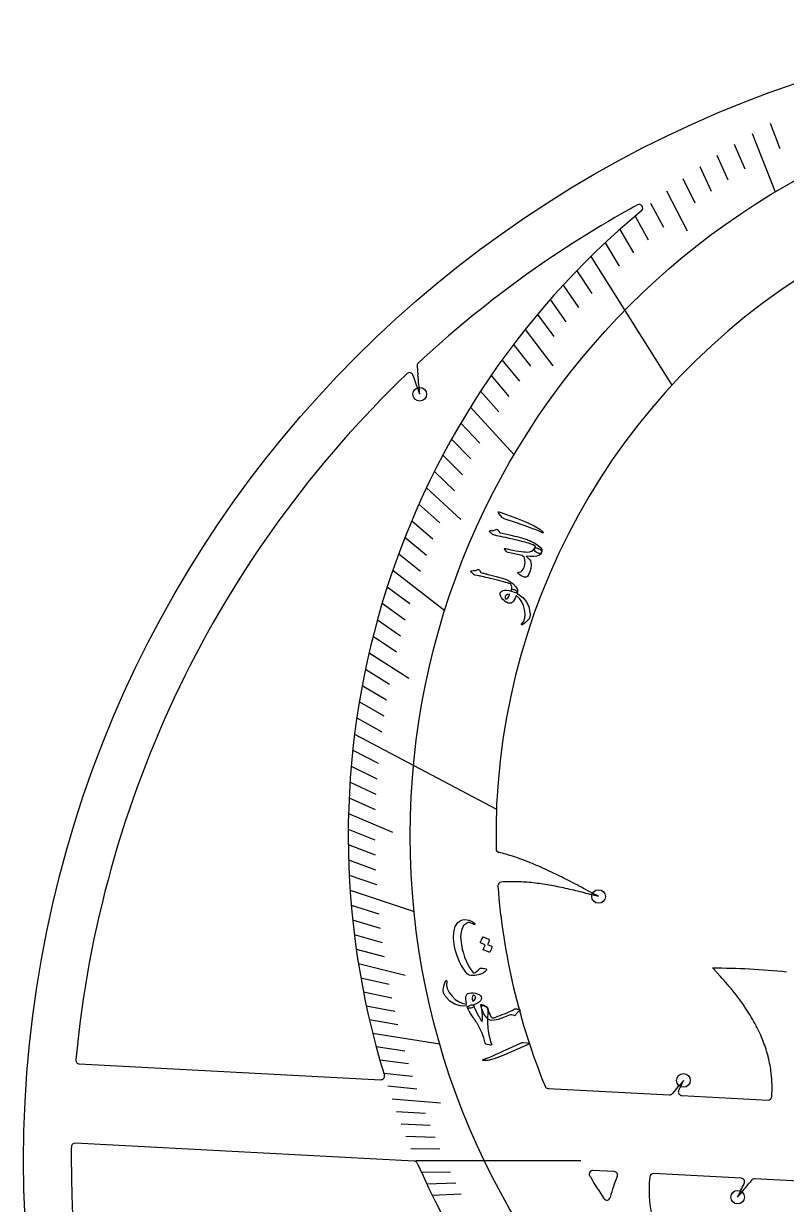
# Model space of a CAD drawing. Header units: millimetres. Extents: x -79 to 79, y -79 to 79.
# Drawn here: x -79.2 to -26, y -3.1 to 79.2 of the extents above; entities that cross this region are included whole.
import ezdxf

# ---------------------------------------------------------------- set-up
doc = ezdxf.new("R2010")
doc.units = ezdxf.units.MM
for name, color, linetype in [('CUT_INNER', 6, 'Continuous'), ('CUT_OUTER', 1, 'Continuous'), ('ENGRAVE', 7, 'Continuous'), ('ENGRAVE_FINE', 8, 'Continuous'), ('TEXT', 5, 'Continuous')]:
    doc.layers.add(name, color=color, linetype=linetype)

msp = doc.modelspace()

# ---------------------------------------------------------------- linework, layer by layer
at = {"layer": 'CUT_INNER'}
for points in [[(-51.775, 55.332), (-51.712, 54.735)], [(-51.975, 54.497), (-52.057, 54.721)], [(-45.9, 19.387), (-45.914, 19.386)], [(-30.624, 12.817), (-31.16, 13.385), (-31.164, 13.389)], [(-75.318, 6.72), (-54.302, 5.619)], [(-42.629, 5.007), (-34.165, 4.564)], [(-33.322, 4.519), (-27.304, 4.204)], [(-51.972, -0.049), (-75.608, 1.189)], [(-38.03, -0.78), (-39.507, -0.703)], [(-29.172, -1.244), (-35.292, -0.923)], [(-28.448, -1.385), (-28.554, -1.515)], [(-6.432, -2.436), (-28.241, -1.293)]]:
    msp.add_lwpolyline(points, dxfattribs=at)
for centre, radius, start, end in [((-0.001, 22.632), 56.567, 129.6951, 197.16069), ((-0.007, 0.011), 75.863, 119.17964, 132.9489), ((-10.332, 18.636), 54.569, 118.54728, 119.24891), ((-36.29, 66.351), 0.25, 309.55915, 118.65234), ((-0.001, 22.633), 46.271, 121.09656, 181.1579), ((-51.526, 55.358), 0.25, 133.06641, 186.01177), ((-0.003, 0.001), 75.874, 133.74347, 174.71201), ((-52.292, 54.635), 0.25, 20.07859, 133.76953), ((-190.177, 5.035), 146.787, 19.23021, 19.6923), ((-238.538, 35.973), 187.767, 5.31964, 5.73486), ((-46.013, 21.703), 0.25, 181.23047, 255.41712), ((-49.018, 9.247), 12.564, 71.59267, 76.45575), ((-50.888, 3.465), 18.641, 67.9263, 71.74949), ((-53.587, -3.199), 25.83, 65.08058, 67.93483), ((-58.914, -14.678), 38.484, 63.11923, 65.08816), ((-45.889, 19.137), 0.25, 95.85126, 184.39453), ((-0.011, 22.629), 46.261, 184.35299, 202.18378), ((-45.097, 8.494), 10.923, 88.42957, 94.21263), ((-45.171, 5.891), 13.526, 83.67787, 88.42226), ((-45.654, 1.528), 17.916, 80.02819, 83.67814), ((-47.04, -6.364), 25.929, 77.46511, 80.03184), ((-71.799, -40.11), 66.995, 61.97304, 63.12481), ((-51.046, -24.395), 44.399, 75.94995, 77.46901), ((-128.513, -146.737), 187.767, 61.56964, 61.98486), ((-75.921, -123.714), 146.787, 75.48021, 75.9423), ((-31.305, -38.476), 51.865, 84.15578, 89.84426), ((-46.149, -1.446), 21.082, 38.47963, 42.57209), ((-42.48, 1.468), 16.397, 33.57605, 38.48705), ((-39.705, 3.31), 13.066, 27.82345, 33.57814), ((-37.7, 4.369), 10.798, 21.28115, 27.81595), ((-36.392, 4.882), 9.394, 14.13919, 21.26108), ((-75.305, 6.97), 0.25, 174.55078, 267), ((-35.744, 5.05), 8.724, 6.72952, 14.10805), ((-54.289, 5.869), 0.25, 267, 17.05078), ((-35.794, 5.051), 8.773, 356.02916, 6.68496), ((-42.616, 5.257), 0.25, 202.32422, 267), ((93.015, -99.898), 164.48, 140.11744, 140.53174), ((53.019, -36.517), 95.943, 153.98163, 154.44079), ((-34.152, 4.813), 0.25, 267, 320.44309), ((-33.309, 4.769), 0.25, 154.3883, 267), ((-27.291, 4.454), 0.25, 267, 357.7356), ((-34.531, 0.317), 41.345, 179.1323, 179.79583), ((-75.621, 0.94), 0.25, 87, 179.12109), ((0, 0), 75.877, 179.64891, 265.13252), ((-51.985, -0.299), 0.25, 23.73307, 87), ((-0.002, 22.63), 56.565, 203.8016, 235.1965), ((-39.52, -0.952), 0.25, 87, 205.13619), ((-38.043, -1.03), 0.25, 336.687, 87), ((-38.711, -0.523), 1.165, 207.34542, 212.97695), ((-0.335, 22.427), 45.88, 210.93394, 213.13999), ((-31.108, -4.11), 7.338, 156.02361, 161.87163), ((-28.434, -1.972), 7.167, 173.404, 179.96941), ((-35.305, -1.173), 0.25, 87, 174.41376), ((-173.538, 117.8), 187.767, 320.13214, 320.54736), ((-148.775, 55.571), 132.758, 334.03053, 334.49065), ((-29.185, -1.494), 0.25, 334.3883, 87), ((-28.254, -1.543), 0.25, 87, 140.82427), ((-31.958, -4.008), 6.501, 160.39963, 167.28005), ((-26.917, -2.05), 8.685, 179.45798, 194.12498), ((-38.542, -2.518), 0.25, 213.22266, 346.38185)]:
    msp.add_arc(centre, radius, start, end, dxfattribs=at)
at = {"layer": 'CUT_OUTER'}
msp.add_circle((0, 0), 79.2, dxfattribs=at)
at = {"layer": 'ENGRAVE'}
for points in [[(-28.414, 71.546), (-26.799, 67.479)], [(-39.665, 62.964), (-34.018, 53.999)], [(-48.051, 52.482), (-45.008, 49.159)], [(-53.464, 41.114), (-49.832, 38.322)], [(-56.125, 29.697), (-46.236, 24.465)], [(-56.44, 18.827), (-51.975, 17.337)], [(-54.868, 8.867), (-50.185, 8.11)], [(-51.843, 0), (-40.36, 0)]]:
    msp.add_lwpolyline(points, dxfattribs=at)
for centre, radius in [((0, 22.632), 52.244), ((-51.58, 53.379), 0.475), ((-39.118, 18.384), 0.475), ((-33.199, 5.571), 0.475), ((-29.423, -2.564), 0.475)]:
    msp.add_circle(centre, radius, dxfattribs=at)
at = {"layer": 'ENGRAVE_FINE'}
for points in [[(-27.148, 72.26), (-26.49, 70.507)], [(-29.656, 70.803), (-28.931, 69.072)], [(-30.873, 70.032), (-30.116, 68.313)], [(-32.066, 69.234), (-31.276, 67.527)], [(-33.233, 68.409), (-32.41, 66.715)], [(-34.374, 67.558), (-32.948, 64.756)], [(-35.488, 66.684), (-34.601, 65.017)], [(-36.574, 65.786), (-35.656, 64.133)], [(-37.633, 64.866), (-36.683, 63.228)], [(-38.663, 63.925), (-37.682, 62.303)], [(-40.638, 61.983), (-39.595, 60.394)], [(-41.581, 60.985), (-40.508, 59.412)], [(-42.495, 59.971), (-41.392, 58.415)], [(-43.378, 58.94), (-42.246, 57.402)], [(-44.232, 57.894), (-42.296, 55.36)], [(-45.056, 56.835), (-43.867, 55.334)], [(-45.85, 55.764), (-44.632, 54.282)], [(-46.614, 54.68), (-45.367, 53.218)], [(-47.348, 53.586), (-46.073, 52.144)], [(-48.725, 51.37), (-47.396, 49.969)], [(-49.368, 50.249), (-48.013, 48.87)], [(-49.982, 49.123), (-48.601, 47.765)], [(-50.566, 47.989), (-49.159, 46.654)], [(-51.121, 46.851), (-48.731, 44.661)], [(-51.647, 45.709), (-50.19, 44.42)], [(-52.144, 44.563), (-50.662, 43.297)], [(-52.612, 43.415), (-51.106, 42.173)], [(-53.052, 42.265), (-51.523, 41.047)], [(-53.848, 39.963), (-52.273, 38.794)], [(-54.205, 38.812), (-52.608, 37.669)], [(-54.535, 37.663), (-52.916, 36.545)], [(-54.838, 36.515), (-53.199, 35.423)], [(-55.115, 35.369), (-52.344, 33.591)], [(-55.367, 34.226), (-53.687, 33.188)], [(-55.593, 33.087), (-53.894, 32.076)], [(-55.795, 31.953), (-54.076, 30.968)], [(-55.972, 30.822), (-54.234, 29.866)], [(-56.255, 28.578), (-54.482, 27.677)], [(-56.361, 27.465), (-54.571, 26.593)], [(-56.445, 26.358), (-54.639, 25.515)], [(-56.507, 25.259), (-54.685, 24.444)], [(-56.547, 24.166), (-53.479, 22.855)], [(-56.566, 23.081), (-54.714, 22.326)], [(-56.565, 22.005), (-54.698, 21.279)], [(-56.543, 20.937), (-54.663, 20.241)], [(-56.501, 19.877), (-54.608, 19.211)], [(-56.36, 17.785), (-54.443, 17.18)], [(-56.262, 16.754), (-54.333, 16.179)], [(-56.146, 15.732), (-54.206, 15.188)], [(-56.012, 14.72), (-54.062, 14.207)], [(-55.861, 13.718), (-52.589, 12.914)], [(-55.694, 12.726), (-53.726, 12.277)], [(-55.511, 11.745), (-53.534, 11.327)], [(-55.312, 10.775), (-53.327, 10.388)], [(-55.097, 9.815), (-53.106, 9.461)], [(-54.624, 7.929), (-52.62, 7.638)], [(-54.366, 7.003), (-52.357, 6.744)], [(-54.095, 6.087), (-52.081, 5.861)], [(-53.81, 5.183), (-51.792, 4.989)], [(-53.512, 4.291), (-50.136, 4.02)], [(-53.202, 3.409), (-51.178, 3.28)], [(-52.88, 2.54), (-50.854, 2.442)], [(-52.546, 1.682), (-50.518, 1.617)], [(-52.2, 0.835), (-50.172, 0.803)], [(-51.476, -0.824), (-49.448, -0.791)], [(-51.098, -1.635), (-49.071, -1.571)], [(-50.711, -2.436), (-48.685, -2.338)]]:
    msp.add_lwpolyline(points, dxfattribs=at)
at = {"layer": 'TEXT'}
for points in [[(-46.042, 45.041), (-46.103, 45.126), (-46.115, 45.176), (-46.077, 45.192), (-45.989, 45.172), (-44.841, 44.74), (-44.139, 44.471), (-43.596, 44.219), (-43.211, 43.987), (-42.984, 43.775), (-42.969, 43.75), (-42.964, 43.731), (-42.968, 43.719), (-42.981, 43.714), (-42.998, 43.713), (-43.018, 43.716), (-43.04, 43.722), (-43.066, 43.734), (-43.26, 43.829), (-43.469, 43.92), (-43.695, 44.009), (-43.938, 44.094), (-44, 44.117), (-44.171, 44.179), (-44.449, 44.278), (-44.835, 44.413), (-45.696, 44.705), (-45.74, 44.724), (-45.779, 44.745), (-45.812, 44.77), (-45.839, 44.797)], [(-46.688, 43.772), (-46.706, 43.791), (-46.716, 43.809), (-46.718, 43.828), (-46.714, 43.847), (-46.704, 43.862), (-46.69, 43.872), (-46.672, 43.879), (-46.649, 43.881), (-46.538, 43.881), (-46.433, 43.895), (-46.336, 43.921), (-46.246, 43.96), (-46.209, 43.97), (-46.176, 43.965), (-46.146, 43.946), (-46.119, 43.913), (-46.106, 43.893), (-46.094, 43.872), (-46.082, 43.852), (-46.069, 43.83), (-46.057, 43.809), (-46.045, 43.788), (-46.032, 43.768), (-46.02, 43.748), (-45.975, 43.73), (-45.842, 43.696), (-45.622, 43.645), (-45.315, 43.576), (-45.146, 43.538), (-44.987, 43.501), (-44.84, 43.466), (-44.703, 43.432), (-44.578, 43.399), (-44.463, 43.367), (-44.361, 43.336), (-44.269, 43.307), (-44.184, 43.277), (-44.1, 43.246), (-44.017, 43.212), (-43.934, 43.178), (-43.852, 43.141), (-43.77, 43.102), (-43.688, 43.062), (-43.607, 43.019), (-43.342, 42.858), (-43.165, 42.701), (-43.076, 42.549), (-43.075, 42.402), (-43.1, 42.341), (-43.14, 42.301), (-43.193, 42.282), (-43.26, 42.284), (-43.331, 42.302), (-43.398, 42.331), (-43.461, 42.371), (-43.519, 42.423), (-43.569, 42.48), (-43.597, 42.531), (-43.604, 42.577), (-43.59, 42.617), (-43.574, 42.645), (-43.56, 42.671), (-43.548, 42.694), (-43.537, 42.714), (-43.528, 42.731), (-43.522, 42.747), (-43.519, 42.76), (-43.518, 42.772), (-43.576, 42.823), (-43.675, 42.877), (-43.816, 42.934), (-43.997, 42.994), (-44.107, 43.026), (-44.233, 43.061), (-44.377, 43.099), (-44.537, 43.139), (-44.714, 43.182), (-44.908, 43.23), (-45.12, 43.28), (-45.349, 43.334), (-45.573, 43.385), (-45.77, 43.43), (-45.941, 43.468), (-46.084, 43.499), (-46.2, 43.523), (-46.289, 43.542), (-46.35, 43.554), (-46.384, 43.56), (-46.427, 43.572), (-46.47, 43.592), (-46.512, 43.619), (-46.555, 43.655), (-46.575, 43.675), (-46.594, 43.693), (-46.612, 43.71), (-46.629, 43.726), (-46.645, 43.739), (-46.66, 43.752), (-46.675, 43.763), (-46.688, 43.772)], [(-43.072, 42.395), (-43.118, 42.309), (-43.169, 42.239), (-43.226, 42.185), (-43.288, 42.148), (-43.448, 42.098), (-43.646, 42.072), (-43.883, 42.07), (-44.159, 42.092), (-44.032, 41.966), (-43.936, 41.856), (-43.872, 41.76), (-43.839, 41.679), (-43.819, 41.463), (-43.844, 41.236), (-43.912, 40.995), (-44.025, 40.742), (-44.072, 40.677), (-44.135, 40.637), (-44.212, 40.623), (-44.305, 40.636), (-44.406, 40.669), (-44.508, 40.722), (-44.611, 40.793), (-44.715, 40.882), (-44.729, 40.897), (-44.737, 40.912), (-44.74, 40.928), (-44.738, 40.945), (-44.73, 40.963), (-44.717, 40.976), (-44.7, 40.983), (-44.679, 40.984), (-44.547, 41.012), (-44.438, 41.089), (-44.352, 41.215), (-44.288, 41.392), (-44.241, 41.655), (-44.25, 41.868), (-44.315, 42.031), (-44.436, 42.143), (-45.413, 42.346), (-45.456, 42.357), (-45.493, 42.373), (-45.523, 42.392), (-45.546, 42.415), (-45.648, 42.553), (-45.661, 42.573), (-45.669, 42.589), (-45.673, 42.603), (-45.671, 42.613), (-45.658, 42.623), (-45.638, 42.628), (-45.608, 42.627), (-45.571, 42.619), (-45.322, 42.565), (-45.092, 42.519), (-44.88, 42.479), (-44.686, 42.447), (-44.51, 42.421), (-44.353, 42.401), (-44.215, 42.389), (-44.096, 42.382), (-43.932, 42.394), (-43.793, 42.438), (-43.678, 42.514), (-43.588, 42.621), (-43.56, 42.65), (-43.521, 42.666), (-43.47, 42.668), (-43.407, 42.656), (-43.376, 42.647), (-43.345, 42.636), (-43.314, 42.623), (-43.283, 42.61), (-43.253, 42.595), (-43.224, 42.577), (-43.195, 42.557), (-43.167, 42.535), (-43.118, 42.49), (-43.086, 42.452), (-43.07, 42.42), (-43.072, 42.395)], [(-47.815, 40.816), (-47.878, 40.878), (-47.929, 40.927), (-47.966, 40.962), (-47.991, 40.984), (-48.006, 40.999), (-48.015, 41.016), (-48.017, 41.032), (-48.014, 41.049), (-48.004, 41.066), (-47.99, 41.078), (-47.971, 41.084), (-47.947, 41.085), (-47.831, 41.087), (-47.723, 41.101), (-47.621, 41.126), (-47.526, 41.163), (-47.497, 41.172), (-47.47, 41.168), (-47.445, 41.149), (-47.422, 41.117), (-47.319, 40.954), (-47.252, 40.937), (-47.186, 40.919), (-47.121, 40.903), (-47.057, 40.886), (-46.994, 40.87), (-46.933, 40.855), (-46.873, 40.839), (-46.814, 40.825), (-46.267, 40.687), (-45.844, 40.568), (-45.545, 40.467), (-45.37, 40.386), (-45.077, 40.172), (-44.88, 39.965), (-44.777, 39.766), (-44.77, 39.574), (-44.771, 39.57), (-44.773, 39.565), (-44.775, 39.56), (-44.776, 39.556), (-44.813, 39.539), (-44.879, 39.544), (-44.976, 39.571), (-45.103, 39.621), (-45.149, 39.644), (-45.178, 39.669), (-45.191, 39.699), (-45.189, 39.733), (-45.168, 39.859), (-45.173, 39.973), (-45.205, 40.074), (-45.264, 40.164), (-45.363, 40.198), (-45.476, 40.233), (-45.604, 40.271), (-45.747, 40.311), (-45.903, 40.352), (-46.073, 40.396), (-46.256, 40.441), (-46.452, 40.488), (-46.645, 40.536), (-46.818, 40.578), (-46.972, 40.615), (-47.107, 40.646), (-47.222, 40.672), (-47.318, 40.695), (-47.393, 40.713), (-47.449, 40.727), (-47.733, 40.779), (-47.76, 40.788), (-47.782, 40.797), (-47.801, 40.806), (-47.815, 40.816)], [(-44.753, 39.463), (-44.409, 39.213), (-44.153, 38.916), (-43.983, 38.572), (-43.9, 38.182), (-43.895, 38.131), (-43.893, 38.081), (-43.892, 38.032), (-43.893, 37.984), (-43.896, 37.938), (-43.901, 37.894), (-43.909, 37.852), (-43.919, 37.812), (-43.966, 37.72), (-44.063, 37.61), (-44.208, 37.481), (-44.402, 37.332), (-44.427, 37.318), (-44.449, 37.311), (-44.468, 37.313), (-44.483, 37.324), (-44.493, 37.339), (-44.494, 37.355), (-44.487, 37.372), (-44.472, 37.39), (-44.337, 37.568), (-44.261, 37.792), (-44.243, 38.064), (-44.283, 38.384), (-44.36, 38.663), (-44.477, 38.915), (-44.634, 39.14), (-44.832, 39.337), (-44.841, 39.339), (-44.849, 39.339), (-44.855, 39.336), (-44.861, 39.332), (-44.928, 39.177), (-44.996, 39.05), (-45.065, 38.949), (-45.134, 38.874), (-45.216, 38.827), (-45.312, 38.813), (-45.421, 38.832), (-45.543, 38.885), (-45.559, 38.894), (-45.574, 38.903), (-45.59, 38.913), (-45.606, 38.923), (-45.622, 38.935), (-45.639, 38.947), (-45.657, 38.96), (-45.675, 38.974), (-45.789, 39.077), (-45.876, 39.184), (-45.936, 39.294), (-45.968, 39.408), (-45.97, 39.514), (-45.938, 39.598), (-45.873, 39.662), (-45.775, 39.704), (-45.65, 39.726), (-45.516, 39.728), (-45.37, 39.708), (-45.213, 39.668), (-45.21, 39.677), (-45.207, 39.686), (-45.205, 39.695), (-45.203, 39.704), (-45.2, 39.712), (-45.198, 39.721), (-45.195, 39.73), (-45.192, 39.739), (-45.173, 39.768), (-45.144, 39.784), (-45.104, 39.789), (-45.053, 39.782), (-45, 39.766), (-44.948, 39.745), (-44.898, 39.719), (-44.849, 39.688), (-44.807, 39.656), (-44.78, 39.627), (-44.767, 39.601), (-44.768, 39.579), (-44.8, 39.492), (-44.792, 39.488), (-44.782, 39.482), (-44.768, 39.474), (-44.753, 39.463)], [(-45.358, 39.438), (-45.461, 39.421), (-45.542, 39.39), (-45.598, 39.344), (-45.632, 39.285), (-45.635, 39.244), (-45.632, 39.205), (-45.621, 39.168), (-45.602, 39.132), (-45.591, 39.119), (-45.575, 39.112), (-45.556, 39.112), (-45.533, 39.118), (-45.474, 39.15), (-45.419, 39.209), (-45.371, 39.294), (-45.327, 39.405), (-45.325, 39.418), (-45.33, 39.427), (-45.341, 39.434), (-45.358, 39.438)], [(-46.939, 13.246), (-46.974, 13.206), (-47.013, 13.167), (-47.057, 13.13), (-47.106, 13.095), (-47.16, 13.062), (-47.218, 13.03), (-47.28, 13.001), (-47.346, 12.973), (-47.481, 12.927), (-47.617, 12.895), (-47.755, 12.877), (-47.895, 12.871), (-48.022, 12.881), (-48.128, 12.906), (-48.213, 12.945), (-48.276, 12.999), (-48.423, 13.182), (-48.56, 13.38), (-48.687, 13.594), (-48.803, 13.823), (-48.908, 14.068), (-49.002, 14.329), (-49.083, 14.605), (-49.151, 14.896), (-49.229, 15.45), (-49.218, 15.915), (-49.118, 16.289), (-48.934, 16.571), (-48.777, 16.696), (-48.6, 16.766), (-48.403, 16.781), (-48.187, 16.743), (-48.139, 16.727), (-48.09, 16.708), (-48.04, 16.686), (-47.989, 16.661), (-47.936, 16.632), (-47.881, 16.6), (-47.825, 16.565), (-47.768, 16.527), (-47.752, 16.514), (-47.741, 16.5), (-47.736, 16.484), (-47.736, 16.467), (-47.738, 16.455), (-47.745, 16.444), (-47.756, 16.435), (-47.771, 16.427), (-47.785, 16.423), (-47.799, 16.423), (-47.813, 16.427), (-47.827, 16.435), (-47.883, 16.47), (-47.94, 16.501), (-47.998, 16.528), (-48.058, 16.55), (-48.114, 16.563), (-48.166, 16.567), (-48.216, 16.562), (-48.263, 16.549), (-48.523, 16.359), (-48.681, 16.041), (-48.733, 15.597), (-48.677, 15.027), (-48.616, 14.718), (-48.541, 14.427), (-48.454, 14.153), (-48.353, 13.897), (-48.24, 13.658), (-48.115, 13.437), (-47.978, 13.234), (-47.829, 13.048), (-47.732, 13.088), (-47.63, 13.156), (-47.521, 13.251), (-47.406, 13.374), (-47.394, 13.379), (-47.37, 13.383), (-47.334, 13.386), (-47.287, 13.387), (-47.282, 13.386), (-47.277, 13.385), (-47.274, 13.385), (-47.271, 13.385), (-47.206, 13.382), (-47.131, 13.372), (-47.048, 13.357), (-46.957, 13.337), (-46.928, 13.326), (-46.915, 13.307), (-46.919, 13.28), (-46.939, 13.246)], [(-46.571, 14.921), (-46.564, 14.916), (-46.559, 14.909), (-46.556, 14.898), (-46.555, 14.885), (-46.566, 14.835), (-46.578, 14.787), (-46.592, 14.739), (-46.609, 14.693), (-46.627, 14.647), (-46.649, 14.602), (-46.673, 14.557), (-46.699, 14.513), (-46.708, 14.504), (-46.718, 14.498), (-46.73, 14.497), (-46.742, 14.5), (-47.155, 14.666), (-47.161, 14.672), (-47.163, 14.681), (-47.16, 14.694), (-47.153, 14.711), (-47.145, 14.723), (-47.136, 14.743), (-47.124, 14.769), (-47.11, 14.803), (-47.093, 14.844), (-47.074, 14.893), (-47.051, 14.949), (-47.026, 15.014), (-47.345, 15.15), (-47.355, 15.158), (-47.359, 15.168), (-47.357, 15.182), (-47.348, 15.2), (-47.34, 15.215), (-47.329, 15.239), (-47.314, 15.271), (-47.295, 15.312), (-47.272, 15.362), (-47.246, 15.422), (-47.217, 15.491), (-47.183, 15.571), (-47.177, 15.579), (-47.17, 15.584), (-47.162, 15.584), (-47.154, 15.58), (-46.759, 15.4), (-46.752, 15.395), (-46.747, 15.387), (-46.744, 15.376), (-46.743, 15.363), (-46.75, 15.321), (-46.76, 15.28), (-46.772, 15.239), (-46.786, 15.2), (-46.802, 15.161), (-46.819, 15.123), (-46.839, 15.086), (-46.86, 15.05)], [(-48.334, 10.739), (-48.761, 10.758), (-49.142, 10.874), (-49.477, 11.088), (-49.765, 11.401), (-49.797, 11.447), (-49.827, 11.492), (-49.855, 11.538), (-49.88, 11.583), (-49.902, 11.629), (-49.922, 11.673), (-49.938, 11.717), (-49.952, 11.76), (-49.961, 11.873), (-49.937, 12.03), (-49.881, 12.23), (-49.792, 12.474), (-49.777, 12.502), (-49.761, 12.519), (-49.744, 12.527), (-49.726, 12.525), (-49.71, 12.515), (-49.701, 12.501), (-49.698, 12.481), (-49.702, 12.456), (-49.725, 12.217), (-49.671, 11.966), (-49.54, 11.703), (-49.332, 11.43), (-49.113, 11.219), (-48.874, 11.06), (-48.617, 10.952), (-48.342, 10.894), (-48.333, 10.897), (-48.327, 10.902), (-48.323, 10.908), (-48.321, 10.915), (-48.352, 11.087), (-48.367, 11.236), (-48.366, 11.363), (-48.349, 11.466), (-48.306, 11.552), (-48.233, 11.617), (-48.131, 11.66), (-48, 11.681), (-47.982, 11.682), (-47.964, 11.682), (-47.945, 11.682), (-47.926, 11.682), (-47.906, 11.681), (-47.885, 11.68), (-47.863, 11.678), (-47.84, 11.676), (-47.688, 11.65), (-47.557, 11.608), (-47.447, 11.548), (-47.358, 11.47), (-47.298, 11.384), (-47.278, 11.297), (-47.297, 11.208), (-47.355, 11.118), (-47.445, 11.03), (-47.556, 10.953), (-47.687, 10.886), (-47.839, 10.83), (-47.836, 10.82), (-47.833, 10.811), (-47.83, 10.802), (-47.827, 10.794), (-47.824, 10.785), (-47.821, 10.777), (-47.818, 10.767), (-47.816, 10.758), (-47.814, 10.723), (-47.829, 10.692), (-47.859, 10.665), (-47.905, 10.642), (-47.957, 10.624), (-48.011, 10.612), (-48.068, 10.604), (-48.126, 10.602), (-48.179, 10.606), (-48.218, 10.615), (-48.243, 10.629), (-48.256, 10.649), (-48.279, 10.742), (-48.288, 10.741), (-48.3, 10.74), (-48.316, 10.739), (-48.334, 10.739)], [(-46.842, 10.153), (-46.855, 10.027), (-46.863, 9.896), (-46.866, 9.762), (-46.863, 9.623), (-46.856, 9.482), (-46.844, 9.337), (-46.827, 9.19), (-46.806, 9.04), (-46.758, 8.752), (-46.702, 8.501), (-46.64, 8.286), (-46.572, 8.107), (-46.566, 8.087), (-46.566, 8.07), (-46.571, 8.055), (-46.583, 8.041), (-46.598, 8.031), (-46.615, 8.024), (-46.635, 8.022), (-46.656, 8.024), (-46.953, 8.088), (-46.977, 8.096), (-46.996, 8.11), (-47.009, 8.131), (-47.016, 8.158), (-47.126, 8.544), (-47.257, 8.905), (-47.412, 9.243), (-47.589, 9.558), (-47.599, 9.575), (-47.618, 9.605), (-47.646, 9.646), (-47.682, 9.7), (-47.727, 9.765), (-47.781, 9.843), (-47.843, 9.933), (-47.914, 10.035), (-48.047, 10.235), (-48.148, 10.405), (-48.218, 10.544), (-48.257, 10.653), (-48.254, 10.684), (-48.229, 10.718), (-48.184, 10.754), (-48.117, 10.793), (-48.003, 10.833), (-47.916, 10.841), (-47.855, 10.815), (-47.821, 10.757), (-47.787, 10.663), (-47.728, 10.532), (-47.644, 10.365), (-47.535, 10.161), (-47.478, 10.058), (-47.429, 9.969), (-47.386, 9.892), (-47.351, 9.828), (-47.322, 9.778), (-47.3, 9.74), (-47.286, 9.716), (-47.279, 9.705), (-47.275, 9.701), (-47.272, 9.698), (-47.27, 9.695), (-47.267, 9.693), (-47.266, 9.691), (-47.264, 9.688), (-47.263, 9.686), (-47.262, 9.684), (-47.251, 9.671), (-47.242, 9.667), (-47.236, 9.673), (-47.232, 9.687), (-47.222, 9.748), (-47.214, 9.812), (-47.209, 9.879), (-47.207, 9.947), (-47.208, 10.018), (-47.211, 10.092), (-47.215, 10.169), (-47.223, 10.248), (-47.231, 10.325), (-47.241, 10.401), (-47.252, 10.475), (-47.264, 10.548), (-47.279, 10.619), (-47.295, 10.688), (-47.313, 10.753), (-47.332, 10.816), (-47.334, 10.834), (-47.331, 10.846), (-47.322, 10.855), (-47.307, 10.859), (-47.278, 10.857), (-47.25, 10.853), (-47.222, 10.848), (-47.194, 10.841), (-47.166, 10.832), (-47.137, 10.822), (-47.107, 10.811), (-47.076, 10.799), (-47.016, 10.77), (-46.967, 10.739), (-46.93, 10.705), (-46.904, 10.668), (-46.864, 10.569), (-46.84, 10.45), (-46.833, 10.312), (-46.842, 10.153)], [(-47.85, 11.107), (-47.773, 11.179), (-47.724, 11.25), (-47.702, 11.32), (-47.707, 11.388), (-47.726, 11.425), (-47.751, 11.456), (-47.781, 11.482), (-47.815, 11.502), (-47.832, 11.507), (-47.849, 11.504), (-47.865, 11.494), (-47.881, 11.476), (-47.913, 11.415), (-47.926, 11.335), (-47.919, 11.236), (-47.893, 11.117), (-47.888, 11.105), (-47.879, 11.1), (-47.866, 11.1), (-47.85, 11.107)], [(-46.412, 9.937), (-46.277, 9.985), (-46.135, 10.038), (-45.986, 10.094), (-45.831, 10.154), (-45.669, 10.218), (-45.498, 10.288), (-45.32, 10.361), (-45.134, 10.44), (-44.952, 10.548), (-44.926, 10.556), (-44.901, 10.56), (-44.876, 10.56), (-44.851, 10.556), (-44.838, 10.553), (-44.821, 10.549), (-44.799, 10.543), (-44.773, 10.535), (-44.743, 10.527), (-44.707, 10.517), (-44.667, 10.506), (-44.623, 10.495), (-44.608, 10.491), (-44.596, 10.484), (-44.588, 10.474), (-44.583, 10.462), (-44.582, 10.451), (-44.587, 10.44), (-44.597, 10.43), (-44.612, 10.42), (-44.699, 10.362), (-44.778, 10.293), (-44.851, 10.212), (-44.917, 10.119), (-44.936, 10.095), (-44.958, 10.082), (-44.984, 10.079), (-45.012, 10.088), (-45.178, 10.146), (-45.197, 10.149), (-45.221, 10.148), (-45.249, 10.142), (-45.283, 10.132), (-45.738, 9.95), (-46.11, 9.825), (-46.398, 9.757), (-46.603, 9.747), (-46.789, 9.813), (-46.959, 9.97), (-47.112, 10.219), (-47.247, 10.56), (-47.273, 10.693), (-47.248, 10.768), (-47.173, 10.785), (-47.047, 10.745), (-47.03, 10.736), (-47.013, 10.728), (-46.996, 10.72), (-46.98, 10.713), (-46.964, 10.706), (-46.949, 10.699), (-46.934, 10.692), (-46.919, 10.685), (-46.89, 10.667), (-46.866, 10.643), (-46.847, 10.612), (-46.834, 10.574), (-46.784, 10.404), (-46.733, 10.256), (-46.681, 10.13), (-46.628, 10.027), (-46.587, 9.971), (-46.538, 9.937), (-46.479, 9.926), (-46.412, 9.937)], [(-44.075, 8.181), (-43.973, 8.167), (-43.931, 8.143), (-43.949, 8.108), (-44.026, 8.063), (-45.149, 7.574), (-45.838, 7.273), (-46.401, 7.068), (-46.837, 6.962), (-47.148, 6.955), (-47.177, 6.963), (-47.194, 6.973), (-47.2, 6.985), (-47.194, 6.998), (-47.183, 7.012), (-47.167, 7.024), (-47.146, 7.035), (-47.12, 7.044), (-46.915, 7.112), (-46.701, 7.194), (-46.478, 7.288), (-46.245, 7.397), (-46.184, 7.424), (-46.019, 7.499), (-45.75, 7.621), (-45.378, 7.79), (-44.553, 8.171), (-44.509, 8.188), (-44.466, 8.199), (-44.425, 8.205), (-44.386, 8.205)]]:
    msp.add_lwpolyline(points, close=True, dxfattribs=at)

doc.saveas('drawing.dxf')
